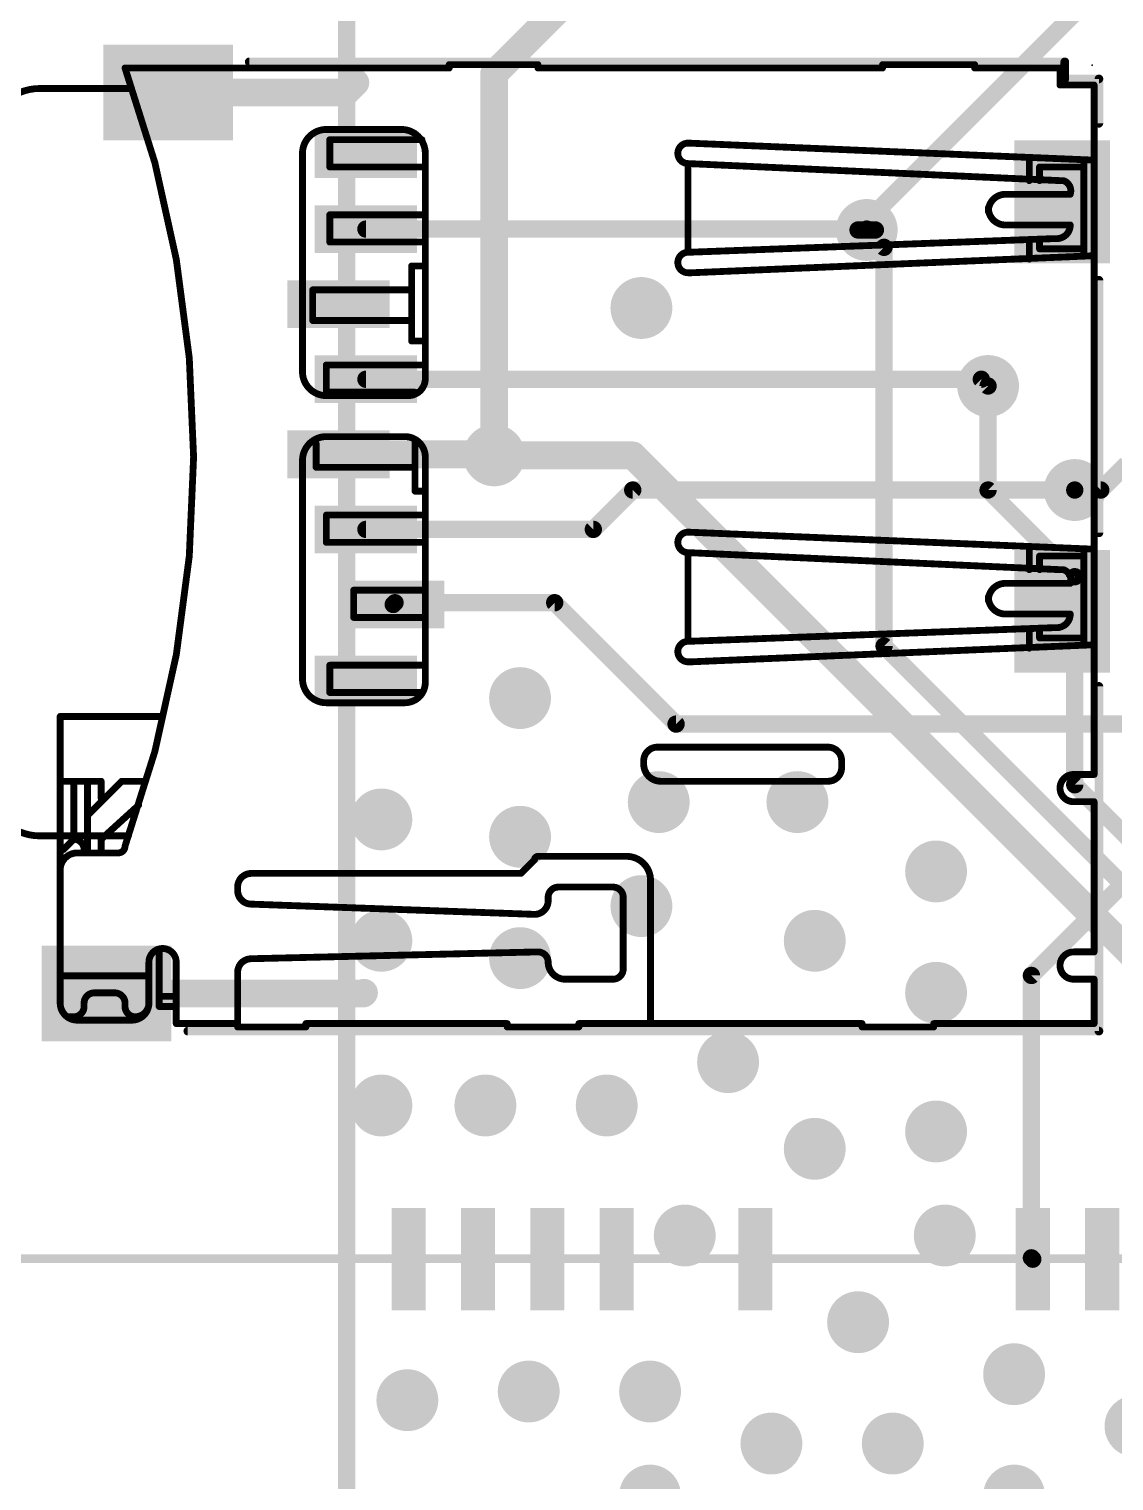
# Model space of a CAD drawing. Extents: x -7.7 to 68.6, y -5.3 to 60.5.
# Drawn here: x 1.44 to 17.34, y 26.63 to 47.9 of the extents above; entities that cross this region are included whole.
import ezdxf

# ---------------------------------------------------------------- set-up
doc = ezdxf.new("R2010")
doc.units = 0
for name, color, linetype in [('1', 12, 'CONTINUOUS'), ('16', 132, 'CONTINUOUS'), ('18', 110, 'CONTINUOUS'), ('21', 40, 'CONTINUOUS'), ('23', 53, 'CONTINUOUS'), ('51', 253, 'CONTINUOUS')]:
    doc.layers.add(name, color=color, linetype=linetype)

# ---------------------------------------------------------------- blocks, each defined once
blk = doc.blocks.new('RECT')
blk.add_solid([(-0.5, -0.5), (0.5, -0.5), (-0.5, 0.5), (0.5, 0.5)])
blk = doc.blocks.new('ROUNDV')
at = {"const_width": 0.5}
blk.add_lwpolyline([(0, -0.25, 1), (0, 0.25, 1), (0, -0.25)], format="xyb", dxfattribs=at)

msp = doc.modelspace()

# ---------------------------------------------------------------- linework, layer by layer
at = {"layer": '1'}
for points, const_width in [([(6.096, 0), (6.096, 53.34)], 0.254), ([(6.077, 46.971), (6.223, 47.117)], 0.4064), ([(3.478, 46.971), (6.077, 46.971)], 0.4064), ([(6.378, 44.971), (13.716, 44.971)], 0.254), ([(13.716, 44.971), (13.716, 44.958)], 0.254), ([(6.378, 42.771), (15.395, 42.771)], 0.254), ([(15.395, 42.771), (15.494, 42.672)], 0.254), ([(5.978, 41.671), (8.24, 41.671)], 0.4064), ([(8.24, 41.671), (8.255, 41.656)], 0.4064), ([(9.71, 40.571), (10.287, 41.148)], 0.254), ([(10.287, 41.148), (16.764, 41.148)], 0.254), ([(6.378, 40.571), (9.71, 40.571)], 0.254), ([(6.804, 39.497), (6.778, 39.471)], 0.254), ([(9.144, 39.497), (6.804, 39.497)], 0.254), ([(10.922, 37.719), (9.144, 39.497)], 0.254), ([(17.526, 37.719), (10.922, 37.719)], 0.254), ([(17.526, 35.433), (16.129, 34.036)], 0.254), ([(16.129, 34.036), (16.129, 29.899)], 0.254), ([(2.578, 33.771), (6.339, 33.771)], 0.4064), ([(6.339, 33.771), (6.35, 33.782)], 0.4064), ([(16.129, 29.899), (16.149, 29.879)], 0.254)]:
    msp.add_lwpolyline(points, dxfattribs=dict(at, const_width=const_width))
for points, const_width in [([(6.2948, 47.0452, 1), (6.1512, 47.1888)], 0.2032), ([(3.478, 47.0726, 1), (3.478, 46.8694)], 0.2032), ([(6.0052, 47.0428, 1), (6.1488, 46.8992)], 0.2032), ([(6.077, 46.8694, 1), (6.077, 47.0726)], 0.2032), ([(6.378, 45.0345, 1), (6.378, 44.9075)], 0.127), ([(13.7795, 44.971, 1), (13.6525, 44.971)], 0.127), ([(13.716, 44.9075, 1), (13.716, 45.0345)], 0.127), ([(13.6525, 44.958, 1), (13.7795, 44.958)], 0.127), ([(6.378, 42.8345, 1), (6.378, 42.7075)], 0.127), ([(15.4399, 42.8159, 1), (15.3501, 42.7261)], 0.127), ([(15.395, 42.7075, 1), (15.395, 42.8345)], 0.127), ([(15.4491, 42.6271, 1), (15.5389, 42.7169)], 0.127), ([(5.978, 41.7726, 1), (5.978, 41.5694)], 0.2032), ([(8.3118, 41.7428, 1), (8.1682, 41.5992)], 0.2032), ([(8.1832, 41.5842, 1), (8.3268, 41.7278)], 0.2032), ([(8.24, 41.5694, 1), (8.24, 41.7726)], 0.2032), ([(10.287, 41.2115, 1), (10.287, 41.0845)], 0.127), ([(10.3319, 41.1031, 1), (10.2421, 41.1929)], 0.127), ([(16.764, 41.0845, 1), (16.764, 41.2115)], 0.127), ([(6.378, 40.6345, 1), (6.378, 40.5075)], 0.127), ([(9.6651, 40.6159, 1), (9.7549, 40.5261)], 0.127), ([(9.71, 40.5075, 1), (9.71, 40.6345)], 0.127), ([(6.7331, 39.5159, 1), (6.8229, 39.4261)], 0.127), ([(6.804, 39.5605, 1), (6.804, 39.4335)], 0.127), ([(6.8489, 39.4521, 1), (6.7591, 39.5419)], 0.127), ([(9.1889, 39.5419, 1), (9.0991, 39.4521)], 0.127), ([(9.144, 39.4335, 1), (9.144, 39.5605)], 0.127), ([(10.922, 37.7825, 1), (10.922, 37.6555)], 0.127), ([(10.8771, 37.6741, 1), (10.9669, 37.7639)], 0.127), ([(16.1925, 34.036, 1), (16.0655, 34.036)], 0.127), ([(16.0841, 34.0809, 1), (16.1739, 33.9911)], 0.127), ([(2.578, 33.8726, 1), (2.578, 33.6694)], 0.2032), ([(6.2672, 33.8428, 1), (6.4108, 33.6992)], 0.2032), ([(6.4218, 33.7102, 1), (6.2782, 33.8538)], 0.2032), ([(6.339, 33.6694, 1), (6.339, 33.8726)], 0.2032), ([(16.1739, 29.9439, 1), (16.0841, 29.8541)], 0.127), ([(16.0655, 29.899, 1), (16.1925, 29.899)], 0.127), ([(16.1041, 29.8341, 1), (16.1939, 29.9239)], 0.127)]:
    msp.add_lwpolyline(points, format="xyb", dxfattribs=dict(at, const_width=const_width))
at = {"layer": '16'}
for points, const_width in [([(6.096, 53.34), (6.096, 0)], 0.254), ([(8.255, 47.244), (10.16, 49.149)], 0.4064), ([(13.589, 44.958), (17.653, 49.022)], 0.254), ([(8.255, 41.656), (8.255, 47.244)], 0.4064), ([(13.716, 44.958), (13.589, 44.958)], 0.254), ([(13.843, 44.958), (13.716, 44.958)], 0.254), ([(13.97, 44.704), (13.716, 44.958)], 0.254), ([(13.97, 38.862), (13.97, 44.704)], 0.254), ([(15.494, 41.148), (15.494, 42.672)], 0.254), ([(8.255, 41.656), (10.287, 41.656)], 0.4064), ([(10.287, 41.656), (23.241, 28.702)], 0.4064), ([(17.526, 41.529), (17.145, 41.148)], 0.254), ([(16.764, 39.878), (15.494, 41.148)], 0.254), ([(17.145, 41.148), (16.764, 41.148)], 0.254), ([(16.764, 36.83), (16.764, 39.878)], 0.254), ([(23.876, 28.956), (13.97, 38.862)], 0.254), ([(18.034, 35.56), (16.764, 36.83)], 0.254)]:
    msp.add_lwpolyline(points, dxfattribs=dict(at, const_width=const_width))
for points, const_width in [([(8.3566, 47.244, 1), (8.1534, 47.244)], 0.2032), ([(8.1832, 47.3158, 1), (8.3268, 47.1722)], 0.2032), ([(13.589, 45.0215, 1), (13.589, 44.8945)], 0.127), ([(13.5441, 45.0029, 1), (13.6339, 44.9131)], 0.127), ([(13.716, 45.0215, 1), (13.716, 44.8945)], 0.127), ([(13.7609, 45.0029, 1), (13.6711, 44.9131)], 0.127), ([(13.716, 44.8945, 1), (13.716, 45.0215)], 0.127), ([(13.843, 44.8945, 1), (13.843, 45.0215)], 0.127), ([(14.0335, 44.704, 1), (13.9065, 44.704)], 0.127), ([(13.9251, 44.6591, 1), (14.0149, 44.7489)], 0.127), ([(15.5575, 42.672, 1), (15.4305, 42.672)], 0.127), ([(8.255, 41.7576, 1), (8.255, 41.5544)], 0.2032), ([(8.1534, 41.656, 1), (8.3566, 41.656)], 0.2032), ([(10.3588, 41.7278, 1), (10.2152, 41.5842)], 0.2032), ([(10.287, 41.5544, 1), (10.287, 41.7576)], 0.2032), ([(15.5389, 41.1929, 1), (15.4491, 41.1031)], 0.127), ([(16.764, 41.2115, 1), (16.764, 41.0845)], 0.127), ([(17.145, 41.0845, 1), (17.145, 41.2115)], 0.127), ([(15.4305, 41.148, 1), (15.5575, 41.148)], 0.127), ([(17.1001, 41.1929, 1), (17.1899, 41.1031)], 0.127), ([(16.8275, 39.878, 1), (16.7005, 39.878)], 0.127), ([(16.7191, 39.8331, 1), (16.8089, 39.9229)], 0.127), ([(14.0149, 38.9069, 1), (13.9251, 38.8171)], 0.127), ([(13.9065, 38.862, 1), (14.0335, 38.862)], 0.127), ([(16.8089, 36.8749, 1), (16.7191, 36.7851)], 0.127), ([(16.7005, 36.83, 1), (16.8275, 36.83)], 0.127)]:
    msp.add_lwpolyline(points, format="xyb", dxfattribs=dict(at, const_width=const_width))
at = {"layer": '21', "const_width": 0.0635}
for points in [[(4.668, 47.4528, 1), (4.668, 47.3892)], [(16.6498, 47.421, 1), (16.5863, 47.421)], [(16.618, 47.3892, 1), (16.618, 47.4528)], [(16.618, 47.2028, 1), (16.618, 47.1392)], [(17.1498, 47.171, 1), (17.0863, 47.171)], [(17.118, 47.1392, 1), (17.118, 47.2028)], [(16.5863, 47.171, 1), (16.6498, 47.171)], [(17.0863, 46.521, 1), (17.1498, 46.521)], [(17.1498, 44.221, 1), (17.0863, 44.221)], [(17.0863, 40.521, 1), (17.1498, 40.521)], [(17.1498, 38.271, 1), (17.0863, 38.271)], [(3.768, 33.2528, 1), (3.768, 33.1893)], [(17.0863, 33.221, 1), (17.1498, 33.221)], [(17.118, 33.1893, 1), (17.118, 33.2528)]]:
    msp.add_lwpolyline(points, format="xyb", dxfattribs=at)
at = {"layer": '21', "const_width": 0.127}
for points in [[(16.618, 47.421), (4.668, 47.421)], [(16.618, 47.171), (16.618, 47.421)], [(17.118, 47.171), (16.618, 47.171)], [(17.118, 46.521), (17.118, 47.171)], [(17.118, 44.221), (17.118, 40.521)], [(17.118, 38.271), (17.118, 33.221)], [(17.118, 33.221), (3.768, 33.221)], [(0.587, 29.889), (21.887, 29.889)]]:
    msp.add_lwpolyline(points, dxfattribs=at)
at = {"layer": '23'}
msp.add_point((17.018, 47.371), dxfattribs=at)
at = {"layer": '51', "const_width": 0.1}
for points in [[(7.598, 47.331), (2.848, 47.331)], [(8.898, 47.381), (7.598, 47.381)], [(7.598, 47.381), (7.598, 47.331)], [(8.898, 47.331), (8.898, 47.381)], [(13.948, 47.331), (8.898, 47.331)], [(15.298, 47.381), (13.948, 47.381)], [(13.948, 47.381), (13.948, 47.331)], [(15.298, 47.331), (15.298, 47.381)], [(16.548, 47.331), (15.298, 47.331)], [(16.548, 47.081), (16.548, 47.331)], [(2.898, 47.031), (1.598, 47.031)], [(17.048, 47.081), (16.548, 47.081)], [(17.048, 45.981), (17.048, 47.081)], [(5.798, 46.431), (6.898, 46.431)], [(7.198, 46.281), (5.848, 46.281)], [(5.848, 46.281), (5.848, 45.881)], [(11.098, 46.231), (17.048, 45.981)], [(5.448, 42.881), (5.448, 46.081)], [(7.248, 46.081), (7.248, 45.881)], [(16.548, 45.681), (11.098, 45.931)], [(11.098, 45.931), (11.098, 44.631)], [(16.098, 45.681), (16.098, 45.981)], [(16.898, 45.931), (16.898, 44.581)], [(17.048, 44.581), (17.048, 45.981)], [(5.848, 45.881), (7.248, 45.881)], [(7.248, 45.881), (7.248, 45.181)], [(16.248, 45.681), (16.248, 45.881)], [(16.248, 45.881), (16.848, 45.881)], [(15.748, 45.481), (16.698, 45.481)], [(16.598, 45.681), (16.548, 45.681)], [(15.498, 45.281), (15.498, 45.231)], [(7.248, 45.181), (5.848, 45.181)], [(5.848, 45.181), (5.848, 44.781)], [(7.248, 45.181), (7.248, 44.781)], [(16.698, 45.031), (15.748, 45.031)], [(5.848, 44.781), (7.248, 44.781)], [(7.248, 44.781), (7.248, 44.431)], [(11.098, 44.631), (16.448, 44.831)], [(16.098, 44.781), (16.098, 44.531)], [(16.248, 44.781), (16.248, 44.681)], [(16.248, 44.681), (16.848, 44.681)], [(16.448, 44.831), (16.498, 44.831)], [(7.248, 44.431), (7.048, 44.431)], [(7.048, 44.431), (7.048, 44.081)], [(7.248, 44.431), (7.248, 43.331)], [(17.048, 44.581), (11.148, 44.331)], [(17.048, 36.981), (17.048, 44.581)], [(11.148, 44.331), (11.098, 44.331)], [(7.048, 44.081), (5.598, 44.081)], [(5.598, 44.081), (5.598, 43.631)], [(7.048, 44.081), (7.048, 43.631)], [(5.598, 43.631), (7.048, 43.631)], [(7.048, 43.631), (7.048, 43.331)], [(7.048, 43.331), (7.248, 43.331)], [(7.248, 43.331), (7.248, 42.981)], [(7.248, 42.981), (5.798, 42.981)], [(5.798, 42.981), (5.798, 42.581)], [(7.248, 42.981), (7.248, 42.781)], [(5.798, 42.581), (7.098, 42.581)], [(6.998, 42.531), (5.798, 42.531)], [(5.798, 41.931), (6.948, 41.931)], [(7.098, 41.881), (7.098, 41.481)], [(5.648, 41.481), (5.648, 41.831)], [(5.448, 38.381), (5.448, 41.581)], [(7.098, 41.481), (5.648, 41.481)], [(7.098, 41.481), (7.098, 41.131)], [(7.248, 41.631), (7.248, 41.131)], [(7.098, 41.131), (7.248, 41.131)], [(7.248, 41.131), (7.248, 40.781)], [(7.248, 40.781), (5.798, 40.781)], [(5.798, 40.781), (5.798, 40.381)], [(7.248, 40.781), (7.248, 39.681)], [(5.798, 40.381), (7.198, 40.381)], [(11.098, 40.531), (17.048, 40.281)], [(16.548, 39.981), (11.098, 40.231)], [(11.098, 40.231), (11.098, 38.931)], [(16.098, 39.981), (16.098, 40.281)], [(16.248, 39.981), (16.248, 40.181)], [(16.248, 40.181), (16.848, 40.181)], [(16.898, 40.231), (16.898, 38.881)], [(16.598, 39.981), (16.548, 39.981)], [(15.748, 39.781), (16.698, 39.781)], [(7.248, 39.681), (6.198, 39.681)], [(6.198, 39.681), (6.198, 39.281)], [(7.248, 39.681), (7.248, 39.281)], [(15.498, 39.581), (15.498, 39.531)], [(16.698, 39.331), (15.748, 39.331)], [(6.198, 39.281), (7.248, 39.281)], [(7.248, 39.281), (7.248, 38.581)], [(11.098, 38.931), (16.448, 39.131)], [(16.448, 39.131), (16.498, 39.131)], [(17.048, 38.881), (11.148, 38.631)], [(16.098, 39.081), (16.098, 38.831)], [(16.248, 39.081), (16.248, 38.981)], [(16.248, 38.981), (16.848, 38.981)], [(7.248, 38.581), (5.848, 38.581)], [(5.848, 38.581), (5.848, 38.181)], [(7.248, 38.581), (7.248, 38.331)], [(11.148, 38.631), (11.098, 38.631)], [(6.948, 38.031), (5.798, 38.031)], [(5.848, 38.181), (7.198, 38.181)], [(1.898, 36.881), (1.898, 37.831)], [(1.898, 37.831), (3.398, 37.831)], [(10.448, 37.131), (10.448, 37.181)], [(10.648, 37.381), (13.148, 37.381)], [(13.348, 37.181), (13.348, 37.081)], [(16.748, 36.981), (17.048, 36.981)], [(1.898, 35.581), (1.898, 36.881)], [(1.898, 36.881), (2.098, 36.881)], [(2.098, 36.881), (2.298, 36.881)], [(2.098, 36.881), (2.098, 36.031)], [(2.298, 36.881), (2.498, 36.881)], [(2.798, 36.881), (2.298, 36.381)], [(2.298, 36.381), (2.298, 36.881)], [(2.498, 36.881), (2.498, 36.631)], [(3.148, 36.881), (2.798, 36.881)], [(13.148, 36.881), (10.698, 36.881)], [(17.048, 36.581), (16.748, 36.581)], [(17.048, 34.381), (17.048, 36.581)], [(2.298, 36.381), (2.298, 35.881)], [(2.498, 36.031), (3.048, 36.531)], [(1.598, 36.081), (2.898, 36.081)], [(1.948, 35.881), (2.098, 36.031)], [(2.498, 35.831), (2.498, 36.031)], [(2.498, 35.831), (2.148, 35.831)], [(2.748, 35.831), (2.498, 35.831)], [(8.648, 35.531), (8.848, 35.731)], [(8.898, 35.781), (10.198, 35.781)], [(1.898, 35.581), (1.898, 34.031)], [(4.698, 35.531), (8.648, 35.531)], [(4.498, 35.281), (4.498, 35.331)], [(9.998, 35.331), (9.198, 35.331)], [(10.548, 35.431), (10.548, 33.331)], [(8.848, 34.931), (4.698, 35.081)], [(9.048, 35.181), (9.048, 35.131)], [(10.148, 34.131), (10.148, 35.181)], [(3.198, 34.031), (3.198, 34.231)], [(3.348, 34.381), (3.348, 33.731)], [(3.598, 34.231), (3.598, 33.331)], [(4.698, 34.281), (8.898, 34.381)], [(16.748, 34.381), (17.048, 34.381)], [(1.898, 34.031), (1.898, 33.631)], [(3.198, 34.031), (1.898, 34.031)], [(3.198, 33.631), (3.198, 34.031)], [(4.498, 33.331), (4.498, 34.081)], [(2.398, 33.781), (2.698, 33.781)], [(9.298, 33.981), (9.998, 33.981)], [(17.048, 33.981), (16.748, 33.981)], [(17.048, 33.331), (17.048, 33.981)], [(2.248, 33.581), (2.248, 33.631)], [(2.848, 33.631), (2.848, 33.581)], [(3.348, 33.731), (3.348, 33.581)], [(3.348, 33.731), (3.548, 33.731)], [(3.548, 33.581), (3.348, 33.581)], [(1.998, 33.431), (2.098, 33.431)], [(2.148, 33.381), (2.948, 33.381)], [(3.598, 33.331), (4.498, 33.331)], [(4.498, 33.331), (4.498, 33.281)], [(4.498, 33.281), (5.498, 33.281)], [(5.498, 33.281), (5.498, 33.331)], [(5.498, 33.331), (8.448, 33.331)], [(8.448, 33.331), (8.448, 33.281)], [(8.448, 33.281), (9.498, 33.281)], [(9.498, 33.281), (9.498, 33.331)], [(9.498, 33.331), (10.548, 33.331)], [(10.548, 33.331), (13.648, 33.331)], [(13.648, 33.331), (13.648, 33.281)], [(13.648, 33.281), (14.698, 33.281)], [(14.698, 33.281), (14.698, 33.331)], [(14.698, 33.331), (17.048, 33.331)]]:
    msp.add_lwpolyline(points, dxfattribs=at)
at = {"layer": '51'}
for points, const_width in [([(2.848, 47.356, 1), (2.848, 47.306)], 0.05), ([(2.848, 35.931, 0.1763), (2.848, 47.331)], 0.1), ([(2.8715, 47.3396, 1), (2.8245, 47.3224)], 0.05), ([(7.598, 47.406, 1), (7.598, 47.356)], 0.05), ([(7.623, 47.381, 1), (7.573, 47.381)], 0.05), ([(7.573, 47.331, 1), (7.623, 47.331)], 0.05), ([(7.598, 47.306, 1), (7.598, 47.356)], 0.05), ([(8.923, 47.381, 1), (8.873, 47.381)], 0.05), ([(8.898, 47.356, 1), (8.898, 47.306)], 0.05), ([(8.873, 47.331, 1), (8.923, 47.331)], 0.05), ([(8.898, 47.356, 1), (8.898, 47.406)], 0.05), ([(13.948, 47.406, 1), (13.948, 47.356)], 0.05), ([(13.973, 47.381, 1), (13.923, 47.381)], 0.05), ([(13.923, 47.331, 1), (13.973, 47.331)], 0.05), ([(13.948, 47.306, 1), (13.948, 47.356)], 0.05), ([(15.323, 47.381, 1), (15.273, 47.381)], 0.05), ([(15.298, 47.356, 1), (15.298, 47.306)], 0.05), ([(15.273, 47.331, 1), (15.323, 47.331)], 0.05), ([(15.298, 47.356, 1), (15.298, 47.406)], 0.05), ([(16.573, 47.331, 1), (16.523, 47.331)], 0.05), ([(16.548, 47.306, 1), (16.548, 47.356)], 0.05), ([(1.598, 47.031, 0.4142), (0.848, 46.281)], 0.1), ([(1.598, 47.056, 1), (1.598, 47.006)], 0.05), ([(1.598, 47.006, 1), (1.598, 47.056)], 0.05), ([(2.898, 47.006, 1), (2.898, 47.056)], 0.05), ([(16.548, 47.106, 1), (16.548, 47.056)], 0.05), ([(16.523, 47.081, 1), (16.573, 47.081)], 0.05), ([(17.073, 47.081, 1), (17.023, 47.081)], 0.05), ([(17.048, 47.056, 1), (17.048, 47.106)], 0.05), ([(5.798, 46.431, 0.4142), (5.448, 46.081)], 0.1), ([(5.798, 46.456, 1), (5.798, 46.406)], 0.05), ([(5.798, 46.406, 1), (5.798, 46.456)], 0.05), ([(7.248, 46.081, 0.4142), (6.898, 46.431)], 0.1), ([(6.898, 46.456, 1), (6.898, 46.406)], 0.05), ([(6.898, 46.406, 1), (6.898, 46.456)], 0.05), ([(5.848, 46.306, 1), (5.848, 46.256)], 0.05), ([(5.873, 46.281, 1), (5.823, 46.281)], 0.05), ([(7.198, 46.256, 1), (7.198, 46.306)], 0.05), ([(11.098, 46.231, 0.4142), (10.948, 46.081)], 0.1), ([(11.099, 46.256, 1), (11.097, 46.206)], 0.05), ([(11.098, 46.206, 1), (11.098, 46.256)], 0.05), ([(5.473, 46.081, 1), (5.423, 46.081)], 0.05), ([(5.423, 46.081, 1), (5.473, 46.081)], 0.05), ([(7.273, 46.081, 1), (7.223, 46.081)], 0.05), ([(7.223, 46.081, 1), (7.273, 46.081)], 0.05), ([(10.948, 46.081, 0.4142), (11.098, 45.931)], 0.1), ([(10.973, 46.081, 1), (10.923, 46.081)], 0.05), ([(10.923, 46.081, 1), (10.973, 46.081)], 0.05), ([(11.0991, 45.956, 1), (11.0969, 45.906)], 0.05), ([(11.123, 45.931, 1), (11.073, 45.931)], 0.05), ([(11.098, 45.906, 1), (11.098, 45.956)], 0.05), ([(16.123, 45.981, 1), (16.073, 45.981)], 0.05), ([(16.923, 45.931, 1), (16.873, 45.931)], 0.05), ([(17.073, 45.981, 1), (17.023, 45.981)], 0.05), ([(17.023, 45.981, 1), (17.073, 45.981)], 0.05), ([(17.047, 45.956, 1), (17.049, 46.006)], 0.05), ([(5.848, 45.906, 1), (5.848, 45.856)], 0.05), ([(5.823, 45.881, 1), (5.873, 45.881)], 0.05), ([(7.273, 45.881, 1), (7.223, 45.881)], 0.05), ([(7.223, 45.881, 1), (7.273, 45.881)], 0.05), ([(7.248, 45.856, 1), (7.248, 45.906)], 0.05), ([(16.273, 45.881, 1), (16.223, 45.881)], 0.05), ([(16.248, 45.906, 1), (16.248, 45.856)], 0.05), ([(16.848, 45.856, 1), (16.848, 45.906)], 0.05), ([(15.748, 45.481, 0.4142), (15.498, 45.231)], 0.1), ([(15.748, 45.506, 1), (15.748, 45.456)], 0.05), ([(15.748, 45.456, 1), (15.748, 45.506)], 0.05), ([(16.073, 45.681, 1), (16.123, 45.681)], 0.05), ([(16.223, 45.681, 1), (16.273, 45.681)], 0.05), ([(16.548, 45.706, 1), (16.548, 45.656)], 0.05), ([(16.5469, 45.656, 1), (16.5491, 45.706)], 0.05), ([(16.698, 45.481, 0.4142), (16.598, 45.681)], 0.1), ([(16.6059, 45.7047, 1), (16.5901, 45.6573)], 0.05), ([(16.598, 45.656, 1), (16.598, 45.706)], 0.05), ([(16.698, 45.456, 1), (16.698, 45.506)], 0.05), ([(15.498, 45.281, 0.4142), (15.748, 45.031)], 0.1), ([(15.523, 45.281, 1), (15.473, 45.281)], 0.05), ([(15.523, 45.281, 1), (15.473, 45.281)], 0.05), ([(16.6743, 45.4889, 1), (16.7217, 45.4731)], 0.05), ([(5.848, 45.206, 1), (5.848, 45.156)], 0.05), ([(5.873, 45.181, 1), (5.823, 45.181)], 0.05), ([(7.273, 45.181, 1), (7.223, 45.181)], 0.05), ([(7.223, 45.181, 1), (7.273, 45.181)], 0.05), ([(7.248, 45.156, 1), (7.248, 45.206)], 0.05), ([(15.473, 45.231, 1), (15.523, 45.231)], 0.05), ([(15.473, 45.231, 1), (15.523, 45.231)], 0.05), ([(15.748, 45.056, 1), (15.748, 45.006)], 0.05), ([(15.748, 45.006, 1), (15.748, 45.056)], 0.05), ([(16.498, 44.831, 0.4142), (16.698, 45.031)], 0.1), ([(16.723, 45.031, 1), (16.673, 45.031)], 0.05), ([(16.698, 45.006, 1), (16.698, 45.056)], 0.05), ([(5.848, 44.806, 1), (5.848, 44.756)], 0.05), ([(5.823, 44.781, 1), (5.873, 44.781)], 0.05), ([(7.273, 44.781, 1), (7.223, 44.781)], 0.05), ([(7.223, 44.781, 1), (7.273, 44.781)], 0.05), ([(7.248, 44.756, 1), (7.248, 44.806)], 0.05), ([(11.098, 44.631, 0.4142), (10.948, 44.481)], 0.1), ([(11.0971, 44.656, 1), (11.0989, 44.606)], 0.05), ([(11.098, 44.606, 1), (11.098, 44.656)], 0.05), ([(16.123, 44.781, 1), (16.073, 44.781)], 0.05), ([(16.273, 44.781, 1), (16.223, 44.781)], 0.05), ([(16.248, 44.706, 1), (16.248, 44.656)], 0.05), ([(16.223, 44.681, 1), (16.273, 44.681)], 0.05), ([(16.448, 44.856, 1), (16.448, 44.806)], 0.05), ([(16.4489, 44.806, 1), (16.4471, 44.856)], 0.05), ([(16.498, 44.856, 1), (16.498, 44.806)], 0.05), ([(16.498, 44.806, 1), (16.498, 44.856)], 0.05), ([(16.848, 44.656, 1), (16.848, 44.706)], 0.05), ([(7.048, 44.456, 1), (7.048, 44.406)], 0.05), ([(7.073, 44.431, 1), (7.023, 44.431)], 0.05), ([(7.273, 44.431, 1), (7.223, 44.431)], 0.05), ([(7.248, 44.406, 1), (7.248, 44.456)], 0.05), ([(10.948, 44.481, 0.4142), (11.098, 44.331)], 0.1), ([(10.973, 44.481, 1), (10.923, 44.481)], 0.05), ([(10.923, 44.481, 1), (10.973, 44.481)], 0.05), ([(11.073, 44.631, 1), (11.123, 44.631)], 0.05), ([(16.073, 44.531, 1), (16.123, 44.531)], 0.05), ([(16.873, 44.581, 1), (16.923, 44.581)], 0.05), ([(17.073, 44.581, 1), (17.023, 44.581)], 0.05), ([(17.023, 44.581, 1), (17.073, 44.581)], 0.05), ([(17.0491, 44.556, 1), (17.0469, 44.606)], 0.05), ([(7.223, 44.431, 1), (7.273, 44.431)], 0.05), ([(11.098, 44.356, 1), (11.098, 44.306)], 0.05), ([(11.098, 44.306, 1), (11.098, 44.356)], 0.05), ([(11.1469, 44.356, 1), (11.1491, 44.306)], 0.05), ([(11.148, 44.306, 1), (11.148, 44.356)], 0.05), ([(5.598, 44.106, 1), (5.598, 44.056)], 0.05), ([(5.623, 44.081, 1), (5.573, 44.081)], 0.05), ([(7.073, 44.081, 1), (7.023, 44.081)], 0.05), ([(7.023, 44.081, 1), (7.073, 44.081)], 0.05), ([(7.048, 44.056, 1), (7.048, 44.106)], 0.05), ([(5.598, 43.656, 1), (5.598, 43.606)], 0.05), ([(5.573, 43.631, 1), (5.623, 43.631)], 0.05), ([(7.073, 43.631, 1), (7.023, 43.631)], 0.05), ([(7.023, 43.631, 1), (7.073, 43.631)], 0.05), ([(7.048, 43.606, 1), (7.048, 43.656)], 0.05), ([(7.048, 43.356, 1), (7.048, 43.306)], 0.05), ([(7.023, 43.331, 1), (7.073, 43.331)], 0.05), ([(7.273, 43.331, 1), (7.223, 43.331)], 0.05), ([(7.223, 43.331, 1), (7.273, 43.331)], 0.05), ([(7.248, 43.306, 1), (7.248, 43.356)], 0.05), ([(5.798, 43.006, 1), (5.798, 42.956)], 0.05), ([(5.823, 42.981, 1), (5.773, 42.981)], 0.05), ([(7.273, 42.981, 1), (7.223, 42.981)], 0.05), ([(7.223, 42.981, 1), (7.273, 42.981)], 0.05), ([(7.248, 42.956, 1), (7.248, 43.006)], 0.05), ([(5.448, 42.881, 0.4142), (5.798, 42.531)], 0.1), ([(5.473, 42.881, 1), (5.423, 42.881)], 0.05), ([(5.423, 42.881, 1), (5.473, 42.881)], 0.05), ([(6.998, 42.531, 0.4142), (7.248, 42.781)], 0.1), ([(7.273, 42.781, 1), (7.223, 42.781)], 0.05), ([(7.223, 42.781, 1), (7.273, 42.781)], 0.05), ([(5.798, 42.606, 1), (5.798, 42.556)], 0.05), ([(5.773, 42.581, 1), (5.823, 42.581)], 0.05), ([(5.798, 42.556, 1), (5.798, 42.506)], 0.05), ([(5.798, 42.506, 1), (5.798, 42.556)], 0.05), ([(6.998, 42.556, 1), (6.998, 42.506)], 0.05), ([(6.998, 42.506, 1), (6.998, 42.556)], 0.05), ([(7.098, 42.556, 1), (7.098, 42.606)], 0.05), ([(5.798, 41.931, 0.4142), (5.448, 41.581)], 0.1), ([(5.798, 41.956, 1), (5.798, 41.906)], 0.05), ([(5.798, 41.906, 1), (5.798, 41.956)], 0.05), ([(7.248, 41.631, 0.4142), (6.948, 41.931)], 0.1), ([(6.948, 41.956, 1), (6.948, 41.906)], 0.05), ([(6.948, 41.906, 1), (6.948, 41.956)], 0.05), ([(7.123, 41.881, 1), (7.073, 41.881)], 0.05), ([(5.673, 41.831, 1), (5.623, 41.831)], 0.05), ([(5.473, 41.581, 1), (5.423, 41.581)], 0.05), ([(5.423, 41.581, 1), (5.473, 41.581)], 0.05), ([(5.648, 41.506, 1), (5.648, 41.456)], 0.05), ([(5.623, 41.481, 1), (5.673, 41.481)], 0.05), ([(7.123, 41.481, 1), (7.073, 41.481)], 0.05), ([(7.073, 41.481, 1), (7.123, 41.481)], 0.05), ([(7.098, 41.456, 1), (7.098, 41.506)], 0.05), ([(7.273, 41.631, 1), (7.223, 41.631)], 0.05), ([(7.223, 41.631, 1), (7.273, 41.631)], 0.05), ([(7.098, 41.156, 1), (7.098, 41.106)], 0.05), ([(7.073, 41.131, 1), (7.123, 41.131)], 0.05), ([(7.273, 41.131, 1), (7.223, 41.131)], 0.05), ([(7.223, 41.131, 1), (7.273, 41.131)], 0.05), ([(7.248, 41.106, 1), (7.248, 41.156)], 0.05), ([(5.798, 40.806, 1), (5.798, 40.756)], 0.05), ([(5.823, 40.781, 1), (5.773, 40.781)], 0.05), ([(7.273, 40.781, 1), (7.223, 40.781)], 0.05), ([(7.223, 40.781, 1), (7.273, 40.781)], 0.05), ([(7.248, 40.756, 1), (7.248, 40.806)], 0.05), ([(5.798, 40.406, 1), (5.798, 40.356)], 0.05), ([(7.198, 40.356, 1), (7.198, 40.406)], 0.05), ([(11.098, 40.531, 0.4142), (10.948, 40.381)], 0.1), ([(10.948, 40.381, 0.4142), (11.098, 40.231)], 0.1), ([(10.973, 40.381, 1), (10.923, 40.381)], 0.05), ([(11.099, 40.556, 1), (11.097, 40.506)], 0.05), ([(11.098, 40.506, 1), (11.098, 40.556)], 0.05), ([(5.773, 40.381, 1), (5.823, 40.381)], 0.05), ([(10.923, 40.381, 1), (10.973, 40.381)], 0.05), ([(11.0991, 40.256, 1), (11.0969, 40.206)], 0.05), ([(11.123, 40.231, 1), (11.073, 40.231)], 0.05), ([(11.098, 40.206, 1), (11.098, 40.256)], 0.05), ([(16.123, 40.281, 1), (16.073, 40.281)], 0.05), ([(16.273, 40.181, 1), (16.223, 40.181)], 0.05), ([(16.248, 40.206, 1), (16.248, 40.156)], 0.05), ([(16.848, 40.156, 1), (16.848, 40.206)], 0.05), ([(16.923, 40.231, 1), (16.873, 40.231)], 0.05), ([(17.047, 40.256, 1), (17.049, 40.306)], 0.05), ([(16.073, 39.981, 1), (16.123, 39.981)], 0.05), ([(16.223, 39.981, 1), (16.273, 39.981)], 0.05), ([(16.548, 40.006, 1), (16.548, 39.956)], 0.05), ([(16.5469, 39.956, 1), (16.5491, 40.006)], 0.05), ([(16.698, 39.781, 0.4142), (16.598, 39.981)], 0.1), ([(16.6059, 40.0047, 1), (16.5901, 39.9573)], 0.05), ([(16.598, 39.956, 1), (16.598, 40.006)], 0.05), ([(15.748, 39.781, 0.4142), (15.498, 39.531)], 0.1), ([(15.748, 39.806, 1), (15.748, 39.756)], 0.05), ([(15.748, 39.756, 1), (15.748, 39.806)], 0.05), ([(16.6743, 39.7889, 1), (16.7217, 39.7731)], 0.05), ([(16.698, 39.756, 1), (16.698, 39.806)], 0.05), ([(6.198, 39.706, 1), (6.198, 39.656)], 0.05), ([(6.223, 39.681, 1), (6.173, 39.681)], 0.05), ([(7.273, 39.681, 1), (7.223, 39.681)], 0.05), ([(7.223, 39.681, 1), (7.273, 39.681)], 0.05), ([(7.248, 39.656, 1), (7.248, 39.706)], 0.05), ([(15.498, 39.581, 0.4142), (15.748, 39.331)], 0.1), ([(15.523, 39.581, 1), (15.473, 39.581)], 0.05), ([(15.523, 39.581, 1), (15.473, 39.581)], 0.05), ([(15.473, 39.531, 1), (15.523, 39.531)], 0.05), ([(15.473, 39.531, 1), (15.523, 39.531)], 0.05), ([(15.748, 39.356, 1), (15.748, 39.306)], 0.05), ([(15.748, 39.306, 1), (15.748, 39.356)], 0.05), ([(16.498, 39.131, 0.4142), (16.698, 39.331)], 0.1), ([(16.723, 39.331, 1), (16.673, 39.331)], 0.05), ([(16.698, 39.306, 1), (16.698, 39.356)], 0.05), ([(6.198, 39.306, 1), (6.198, 39.256)], 0.05), ([(6.173, 39.281, 1), (6.223, 39.281)], 0.05), ([(7.273, 39.281, 1), (7.223, 39.281)], 0.05), ([(7.223, 39.281, 1), (7.273, 39.281)], 0.05), ([(7.248, 39.256, 1), (7.248, 39.306)], 0.05), ([(16.448, 39.156, 1), (16.448, 39.106)], 0.05), ([(16.4489, 39.106, 1), (16.4471, 39.156)], 0.05), ([(16.498, 39.156, 1), (16.498, 39.106)], 0.05), ([(16.498, 39.106, 1), (16.498, 39.156)], 0.05), ([(11.098, 38.931, 0.4142), (10.948, 38.781)], 0.1), ([(11.0971, 38.956, 1), (11.0989, 38.906)], 0.05), ([(11.073, 38.931, 1), (11.123, 38.931)], 0.05), ([(11.098, 38.906, 1), (11.098, 38.956)], 0.05), ([(16.123, 39.081, 1), (16.073, 39.081)], 0.05), ([(16.273, 39.081, 1), (16.223, 39.081)], 0.05), ([(16.248, 39.006, 1), (16.248, 38.956)], 0.05), ([(16.223, 38.981, 1), (16.273, 38.981)], 0.05), ([(16.848, 38.956, 1), (16.848, 39.006)], 0.05), ([(17.0491, 38.856, 1), (17.0469, 38.906)], 0.05), ([(10.948, 38.781, 0.4142), (11.098, 38.631)], 0.1), ([(10.973, 38.781, 1), (10.923, 38.781)], 0.05), ([(10.923, 38.781, 1), (10.973, 38.781)], 0.05), ([(16.073, 38.831, 1), (16.123, 38.831)], 0.05), ([(16.873, 38.881, 1), (16.923, 38.881)], 0.05), ([(5.848, 38.606, 1), (5.848, 38.556)], 0.05), ([(5.873, 38.581, 1), (5.823, 38.581)], 0.05), ([(7.273, 38.581, 1), (7.223, 38.581)], 0.05), ([(7.223, 38.581, 1), (7.273, 38.581)], 0.05), ([(7.248, 38.556, 1), (7.248, 38.606)], 0.05), ([(11.098, 38.656, 1), (11.098, 38.606)], 0.05), ([(11.098, 38.606, 1), (11.098, 38.656)], 0.05), ([(11.1469, 38.656, 1), (11.1491, 38.606)], 0.05), ([(11.148, 38.606, 1), (11.148, 38.656)], 0.05), ([(5.448, 38.381, 0.4142), (5.798, 38.031)], 0.1), ([(5.473, 38.381, 1), (5.423, 38.381)], 0.05), ([(5.423, 38.381, 1), (5.473, 38.381)], 0.05), ([(6.948, 38.031, 0.4142), (7.248, 38.331)], 0.1), ([(7.273, 38.331, 1), (7.223, 38.331)], 0.05), ([(7.223, 38.331, 1), (7.273, 38.331)], 0.05), ([(5.798, 38.056, 1), (5.798, 38.006)], 0.05), ([(5.798, 38.006, 1), (5.798, 38.056)], 0.05), ([(5.848, 38.206, 1), (5.848, 38.156)], 0.05), ([(5.823, 38.181, 1), (5.873, 38.181)], 0.05), ([(6.948, 38.056, 1), (6.948, 38.006)], 0.05), ([(6.948, 38.006, 1), (6.948, 38.056)], 0.05), ([(7.198, 38.156, 1), (7.198, 38.206)], 0.05), ([(1.923, 37.831, 1), (1.873, 37.831)], 0.05), ([(1.898, 37.856, 1), (1.898, 37.806)], 0.05), ([(3.398, 37.806, 1), (3.398, 37.856)], 0.05), ([(10.648, 37.381, 0.4142), (10.448, 37.181)], 0.1), ([(10.473, 37.181, 1), (10.423, 37.181)], 0.05), ([(10.648, 37.406, 1), (10.648, 37.356)], 0.05), ([(10.648, 37.356, 1), (10.648, 37.406)], 0.05), ([(13.348, 37.181, 0.4142), (13.148, 37.381)], 0.1), ([(13.148, 37.406, 1), (13.148, 37.356)], 0.05), ([(13.148, 37.356, 1), (13.148, 37.406)], 0.05), ([(13.373, 37.181, 1), (13.323, 37.181)], 0.05), ([(10.423, 37.181, 1), (10.473, 37.181)], 0.05), ([(10.448, 37.131, 0.4142), (10.698, 36.881)], 0.1), ([(10.473, 37.131, 1), (10.423, 37.131)], 0.05), ([(10.423, 37.131, 1), (10.473, 37.131)], 0.05), ([(13.148, 36.881, 0.4142), (13.348, 37.081)], 0.1), ([(13.323, 37.181, 1), (13.373, 37.181)], 0.05), ([(13.373, 37.081, 1), (13.323, 37.081)], 0.05), ([(13.323, 37.081, 1), (13.373, 37.081)], 0.05), ([(16.748, 36.981, 0.4142), (16.548, 36.781)], 0.1), ([(16.748, 37.006, 1), (16.748, 36.956)], 0.05), ([(16.748, 36.956, 1), (16.748, 37.006)], 0.05), ([(17.048, 36.956, 1), (17.048, 37.006)], 0.05), ([(0.848, 36.831, 0.4142), (1.598, 36.081)], 0.1), ([(1.923, 36.881, 1), (1.873, 36.881)], 0.05), ([(1.898, 36.906, 1), (1.898, 36.856)], 0.05), ([(1.873, 36.881, 1), (1.923, 36.881)], 0.05), ([(2.098, 36.906, 1), (2.098, 36.856)], 0.05), ([(2.123, 36.881, 1), (2.073, 36.881)], 0.05), ([(2.098, 36.856, 1), (2.098, 36.906)], 0.05), ([(2.298, 36.906, 1), (2.298, 36.856)], 0.05), ([(2.323, 36.881, 1), (2.273, 36.881)], 0.05), ([(2.298, 36.856, 1), (2.298, 36.906)], 0.05), ([(2.523, 36.881, 1), (2.473, 36.881)], 0.05), ([(2.498, 36.856, 1), (2.498, 36.906)], 0.05), ([(2.798, 36.906, 1), (2.798, 36.856)], 0.05), ([(2.8157, 36.8633, 1), (2.7803, 36.8987)], 0.05), ([(3.148, 36.856, 1), (3.148, 36.906)], 0.05), ([(10.698, 36.906, 1), (10.698, 36.856)], 0.05), ([(10.698, 36.856, 1), (10.698, 36.906)], 0.05), ([(13.148, 36.906, 1), (13.148, 36.856)], 0.05), ([(13.148, 36.856, 1), (13.148, 36.906)], 0.05), ([(16.548, 36.781, 0.4142), (16.748, 36.581)], 0.1), ([(16.573, 36.781, 1), (16.523, 36.781)], 0.05), ([(16.523, 36.781, 1), (16.573, 36.781)], 0.05), ([(17.023, 36.981, 1), (17.073, 36.981)], 0.05), ([(2.473, 36.631, 1), (2.523, 36.631)], 0.05), ([(16.748, 36.606, 1), (16.748, 36.556)], 0.05), ([(16.748, 36.556, 1), (16.748, 36.606)], 0.05), ([(17.073, 36.581, 1), (17.023, 36.581)], 0.05), ([(17.048, 36.556, 1), (17.048, 36.606)], 0.05), ([(2.323, 36.381, 1), (2.273, 36.381)], 0.05), ([(2.2803, 36.3987, 1), (2.3157, 36.3633)], 0.05), ([(2.273, 36.381, 1), (2.323, 36.381)], 0.05), ([(3.0648, 36.5125, 1), (3.0312, 36.5495)], 0.05), ([(1.598, 36.106, 1), (1.598, 36.056)], 0.05), ([(1.598, 36.056, 1), (1.598, 36.106)], 0.05), ([(2.248, 35.881, 0.4142), (2.098, 36.031)], 0.1), ([(2.098, 36.056, 1), (2.098, 36.006)], 0.05), ([(2.073, 36.031, 1), (2.123, 36.031)], 0.05), ([(2.1157, 36.0133, 1), (2.0803, 36.0487)], 0.05), ([(2.523, 36.031, 1), (2.473, 36.031)], 0.05), ([(2.4812, 36.0495, 1), (2.5148, 36.0125)], 0.05), ([(2.748, 35.831, 0.4142), (2.848, 35.931)], 0.1), ([(2.873, 35.931, 1), (2.823, 35.931)], 0.05), ([(2.8245, 35.9396, 1), (2.8715, 35.9224)], 0.05), ([(2.898, 36.056, 1), (2.898, 36.106)], 0.05), ([(2.148, 35.831, 0.4142), (1.898, 35.581)], 0.1), ([(1.9303, 35.8987, 1), (1.9657, 35.8633)], 0.05), ([(2.148, 35.856, 1), (2.148, 35.806)], 0.05), ([(2.148, 35.806, 1), (2.148, 35.856)], 0.05), ([(2.223, 35.881, 1), (2.273, 35.881)], 0.05), ([(2.273, 35.881, 1), (2.323, 35.881)], 0.05), ([(2.498, 35.856, 1), (2.498, 35.806)], 0.05), ([(2.473, 35.831, 1), (2.523, 35.831)], 0.05), ([(2.498, 35.806, 1), (2.498, 35.856)], 0.05), ([(2.748, 35.856, 1), (2.748, 35.806)], 0.05), ([(2.748, 35.806, 1), (2.748, 35.856)], 0.05), ([(8.898, 35.781, 0.4142), (8.848, 35.731)], 0.1), ([(8.823, 35.731, 1), (8.873, 35.731)], 0.05), ([(8.8657, 35.7133, 1), (8.8303, 35.7487)], 0.05), ([(8.898, 35.806, 1), (8.898, 35.756)], 0.05), ([(8.898, 35.756, 1), (8.898, 35.806)], 0.05), ([(10.548, 35.431, 0.4142), (10.198, 35.781)], 0.1), ([(10.198, 35.806, 1), (10.198, 35.756)], 0.05), ([(10.198, 35.756, 1), (10.198, 35.806)], 0.05), ([(1.923, 35.581, 1), (1.873, 35.581)], 0.05), ([(1.873, 35.581, 1), (1.923, 35.581)], 0.05), ([(1.873, 35.581, 1), (1.923, 35.581)], 0.05), ([(4.698, 35.531, 0.4142), (4.498, 35.331)], 0.1), ([(4.698, 35.556, 1), (4.698, 35.506)], 0.05), ([(4.698, 35.506, 1), (4.698, 35.556)], 0.05), ([(8.6303, 35.5487, 1), (8.6657, 35.5133)], 0.05), ([(8.648, 35.506, 1), (8.648, 35.556)], 0.05), ([(4.523, 35.331, 1), (4.473, 35.331)], 0.05), ([(4.473, 35.331, 1), (4.523, 35.331)], 0.05), ([(4.498, 35.281, 0.4142), (4.698, 35.081)], 0.1), ([(4.523, 35.281, 1), (4.473, 35.281)], 0.05), ([(9.198, 35.331, 0.4142), (9.048, 35.181)], 0.1), ([(9.198, 35.356, 1), (9.198, 35.306)], 0.05), ([(9.198, 35.306, 1), (9.198, 35.356)], 0.05), ([(10.148, 35.181, 0.4142), (9.998, 35.331)], 0.1), ([(9.998, 35.356, 1), (9.998, 35.306)], 0.05), ([(9.998, 35.306, 1), (9.998, 35.356)], 0.05), ([(10.573, 35.431, 1), (10.523, 35.431)], 0.05), ([(10.523, 35.431, 1), (10.573, 35.431)], 0.05), ([(4.473, 35.281, 1), (4.523, 35.281)], 0.05), ([(4.6989, 35.106, 1), (4.6971, 35.056)], 0.05), ([(4.698, 35.056, 1), (4.698, 35.106)], 0.05), ([(8.848, 34.931, 0.4142), (9.048, 35.131)], 0.1), ([(9.073, 35.181, 1), (9.023, 35.181)], 0.05), ([(9.023, 35.181, 1), (9.073, 35.181)], 0.05), ([(9.073, 35.131, 1), (9.023, 35.131)], 0.05), ([(9.023, 35.131, 1), (9.073, 35.131)], 0.05), ([(10.173, 35.181, 1), (10.123, 35.181)], 0.05), ([(10.123, 35.181, 1), (10.173, 35.181)], 0.05), ([(8.848, 34.956, 1), (8.848, 34.906)], 0.05), ([(8.8471, 34.906, 1), (8.8489, 34.956)], 0.05), ([(3.398, 34.431, 0.4142), (3.198, 34.231)], 0.1), ([(3.598, 34.231, 0.4142), (3.398, 34.431)], 0.1), ([(3.398, 34.456, 1), (3.398, 34.406)], 0.05), ([(3.398, 34.406, 1), (3.398, 34.456)], 0.05), ([(3.223, 34.231, 1), (3.173, 34.231)], 0.05), ([(3.173, 34.231, 1), (3.223, 34.231)], 0.05), ([(3.373, 34.381, 1), (3.323, 34.381)], 0.05), ([(3.623, 34.231, 1), (3.573, 34.231)], 0.05), ([(3.573, 34.231, 1), (3.623, 34.231)], 0.05), ([(4.698, 34.281, 0.4142), (4.498, 34.081)], 0.1), ([(4.6974, 34.306, 1), (4.6986, 34.256)], 0.05), ([(4.698, 34.256, 1), (4.698, 34.306)], 0.05), ([(9.048, 34.231, 0.4142), (8.898, 34.381)], 0.1), ([(8.898, 34.406, 1), (8.898, 34.356)], 0.05), ([(8.8986, 34.356, 1), (8.8974, 34.406)], 0.05), ([(9.048, 34.231, 0.4142), (9.298, 33.981)], 0.1), ([(9.073, 34.231, 1), (9.023, 34.231)], 0.05), ([(9.023, 34.231, 1), (9.073, 34.231)], 0.05), ([(16.748, 34.381, 0.4142), (16.548, 34.181)], 0.1), ([(16.748, 34.406, 1), (16.748, 34.356)], 0.05), ([(16.748, 34.356, 1), (16.748, 34.406)], 0.05), ([(17.023, 34.381, 1), (17.073, 34.381)], 0.05), ([(17.048, 34.356, 1), (17.048, 34.406)], 0.05), ([(1.923, 34.031, 1), (1.873, 34.031)], 0.05), ([(1.898, 34.056, 1), (1.898, 34.006)], 0.05), ([(1.873, 34.031, 1), (1.923, 34.031)], 0.05), ([(3.223, 34.031, 1), (3.173, 34.031)], 0.05), ([(3.173, 34.031, 1), (3.223, 34.031)], 0.05), ([(3.198, 34.006, 1), (3.198, 34.056)], 0.05), ([(4.523, 34.081, 1), (4.473, 34.081)], 0.05), ([(4.473, 34.081, 1), (4.523, 34.081)], 0.05), ([(9.998, 33.981, 0.4142), (10.148, 34.131)], 0.1), ([(10.173, 34.131, 1), (10.123, 34.131)], 0.05), ([(10.123, 34.131, 1), (10.173, 34.131)], 0.05), ([(16.548, 34.181, 0.4142), (16.748, 33.981)], 0.1), ([(16.573, 34.181, 1), (16.523, 34.181)], 0.05), ([(16.523, 34.181, 1), (16.573, 34.181)], 0.05), ([(2.398, 33.781, 0.4142), (2.248, 33.631)], 0.1), ([(2.398, 33.806, 1), (2.398, 33.756)], 0.05), ([(2.398, 33.756, 1), (2.398, 33.806)], 0.05), ([(2.848, 33.631, 0.4142), (2.698, 33.781)], 0.1), ([(2.698, 33.806, 1), (2.698, 33.756)], 0.05), ([(2.698, 33.756, 1), (2.698, 33.806)], 0.05), ([(9.298, 34.006, 1), (9.298, 33.956)], 0.05), ([(9.298, 33.956, 1), (9.298, 34.006)], 0.05), ([(9.998, 34.006, 1), (9.998, 33.956)], 0.05), ([(9.998, 33.956, 1), (9.998, 34.006)], 0.05), ([(16.748, 34.006, 1), (16.748, 33.956)], 0.05), ([(16.748, 33.956, 1), (16.748, 34.006)], 0.05), ([(17.073, 33.981, 1), (17.023, 33.981)], 0.05), ([(17.048, 33.956, 1), (17.048, 34.006)], 0.05), ([(1.898, 33.631, 0.2361), (1.998, 33.431)], 0.1), ([(1.923, 33.631, 1), (1.873, 33.631)], 0.05), ([(1.873, 33.631, 1), (1.923, 33.631)], 0.05), ([(2.098, 33.431, 0.4142), (2.248, 33.581)], 0.1), ([(2.273, 33.631, 1), (2.223, 33.631)], 0.05), ([(2.223, 33.631, 1), (2.273, 33.631)], 0.05), ([(2.273, 33.581, 1), (2.223, 33.581)], 0.05), ([(2.873, 33.631, 1), (2.823, 33.631)], 0.05), ([(2.823, 33.631, 1), (2.873, 33.631)], 0.05), ([(2.848, 33.581, 0.4142), (2.998, 33.431)], 0.1), ([(2.873, 33.581, 1), (2.823, 33.581)], 0.05), ([(2.948, 33.381, 0.4142), (3.198, 33.631)], 0.1), ([(2.998, 33.431, 0.4142), (3.198, 33.631)], 0.1), ([(3.223, 33.631, 1), (3.173, 33.631)], 0.05), ([(3.223, 33.631, 1), (3.173, 33.631)], 0.05), ([(3.173, 33.631, 1), (3.223, 33.631)], 0.05), ([(3.373, 33.731, 1), (3.323, 33.731)], 0.05), ([(3.348, 33.756, 1), (3.348, 33.706)], 0.05), ([(3.323, 33.731, 1), (3.373, 33.731)], 0.05), ([(3.348, 33.606, 1), (3.348, 33.556)], 0.05), ([(3.548, 33.706, 1), (3.548, 33.756)], 0.05), ([(3.548, 33.556, 1), (3.548, 33.606)], 0.05), ([(1.998, 33.431, 0.1623), (2.148, 33.381)], 0.1), ([(2.013, 33.451, 1), (1.983, 33.411)], 0.05), ([(1.998, 33.456, 1), (1.998, 33.406)], 0.05), ([(1.983, 33.411, 1), (2.013, 33.451)], 0.05), ([(2.098, 33.456, 1), (2.098, 33.406)], 0.05), ([(2.098, 33.406, 1), (2.098, 33.456)], 0.05), ([(2.148, 33.406, 1), (2.148, 33.356)], 0.05), ([(2.148, 33.356, 1), (2.148, 33.406)], 0.05), ([(2.223, 33.581, 1), (2.273, 33.581)], 0.05), ([(2.823, 33.581, 1), (2.873, 33.581)], 0.05), ([(2.948, 33.406, 1), (2.948, 33.356)], 0.05), ([(2.948, 33.356, 1), (2.948, 33.406)], 0.05), ([(2.998, 33.456, 1), (2.998, 33.406)], 0.05), ([(2.998, 33.406, 1), (2.998, 33.456)], 0.05), ([(3.323, 33.581, 1), (3.373, 33.581)], 0.05), ([(3.598, 33.356, 1), (3.598, 33.306)], 0.05), ([(3.573, 33.331, 1), (3.623, 33.331)], 0.05), ([(4.523, 33.331, 1), (4.473, 33.331)], 0.05), ([(4.473, 33.331, 1), (4.523, 33.331)], 0.05), ([(4.498, 33.306, 1), (4.498, 33.256)], 0.05), ([(4.473, 33.281, 1), (4.523, 33.281)], 0.05), ([(4.498, 33.306, 1), (4.498, 33.356)], 0.05), ([(5.523, 33.331, 1), (5.473, 33.331)], 0.05), ([(5.498, 33.356, 1), (5.498, 33.306)], 0.05), ([(5.473, 33.281, 1), (5.523, 33.281)], 0.05), ([(5.498, 33.256, 1), (5.498, 33.306)], 0.05), ([(8.473, 33.331, 1), (8.423, 33.331)], 0.05), ([(8.448, 33.306, 1), (8.448, 33.256)], 0.05), ([(8.423, 33.281, 1), (8.473, 33.281)], 0.05), ([(8.448, 33.306, 1), (8.448, 33.356)], 0.05), ([(9.523, 33.331, 1), (9.473, 33.331)], 0.05), ([(9.498, 33.356, 1), (9.498, 33.306)], 0.05), ([(9.473, 33.281, 1), (9.523, 33.281)], 0.05), ([(9.498, 33.256, 1), (9.498, 33.306)], 0.05), ([(10.548, 33.356, 1), (10.548, 33.306)], 0.05), ([(10.523, 33.331, 1), (10.573, 33.331)], 0.05), ([(10.548, 33.306, 1), (10.548, 33.356)], 0.05), ([(13.673, 33.331, 1), (13.623, 33.331)], 0.05), ([(13.648, 33.306, 1), (13.648, 33.256)], 0.05), ([(13.623, 33.281, 1), (13.673, 33.281)], 0.05), ([(13.648, 33.306, 1), (13.648, 33.356)], 0.05), ([(14.723, 33.331, 1), (14.673, 33.331)], 0.05), ([(14.698, 33.356, 1), (14.698, 33.306)], 0.05), ([(14.673, 33.281, 1), (14.723, 33.281)], 0.05), ([(14.698, 33.256, 1), (14.698, 33.306)], 0.05), ([(17.023, 33.331, 1), (17.073, 33.331)], 0.05), ([(17.048, 33.306, 1), (17.048, 33.356)], 0.05)]:
    msp.add_lwpolyline(points, format="xyb", dxfattribs=dict(at, const_width=const_width))

# ---------------------------------------------------------------- block references
at = {"layer": '1'}
for p, xscale, yscale, rotation in [((3.478, 46.971), 1.4, 1.9, 270), ((6.378, 46.071), 0.7, 1.5, 270), ((6.378, 44.971), 0.7, 1.5, 270), ((5.978, 43.871), 0.7, 1.5, 270), ((6.378, 42.771), 0.7, 1.5, 270), ((5.978, 41.671), 0.7, 1.5, 270), ((6.378, 40.571), 0.7, 1.5, 270), ((6.778, 39.471), 0.7, 1.5, 270), ((6.378, 38.371), 0.7, 1.5, 270), ((2.578, 33.771), 1.4, 1.9, 270), ((7.005, 29.879), 1.5, 0.5, 90), ((8.021, 29.879), 1.5, 0.5, 90), ((9.037, 29.879), 1.5, 0.5, 90), ((10.053, 29.879), 1.5, 0.5, 90), ((12.085, 29.879), 1.5, 0.5, 90), ((16.149, 29.879), 1.5, 0.5, 90), ((17.165, 29.879), 1.5, 0.5, 90)]:
    msp.add_blockref('RECT', p, dxfattribs=dict(at, xscale=xscale, yscale=yscale, rotation=rotation))
at = {"layer": '1', "xscale": 1.4, "yscale": 1.8}
for p in [(16.578, 45.371), (16.578, 39.371)]:
    msp.add_blockref('RECT', p, dxfattribs=at)
at = {"layer": '18', "xscale": 0.9064, "yscale": 0.9064}
for p in [(13.716, 44.958), (13.716, 44.958), (10.414, 43.815), (10.414, 43.815), (15.494, 42.672), (15.494, 42.672), (8.255, 41.656), (8.255, 41.656), (16.764, 41.148), (16.764, 41.148), (8.636, 38.1), (8.636, 38.1), (10.668, 36.576), (10.668, 36.576), (12.7, 36.576), (12.7, 36.576), (6.604, 36.322), (6.604, 36.322), (8.636, 36.068), (8.636, 36.068), (14.732, 35.56), (14.732, 35.56), (10.414, 35.052), (10.414, 35.052), (6.604, 34.544), (6.604, 34.544), (12.954, 34.544), (12.954, 34.544), (8.636, 34.29), (8.636, 34.29), (14.732, 33.782), (14.732, 33.782), (11.684, 32.766), (11.684, 32.766), (6.604, 32.131), (6.604, 32.131), (8.128, 32.131), (8.128, 32.131), (9.906, 32.131), (9.906, 32.131), (14.732, 31.75), (14.732, 31.75), (12.954, 31.496), (12.954, 31.496), (11.049, 30.226), (11.049, 30.226), (14.859, 30.226), (14.859, 30.226), (13.589, 28.956), (13.589, 28.956), (15.875, 28.194), (15.875, 28.194), (8.763, 27.94), (8.763, 27.94), (10.541, 27.94), (10.541, 27.94), (6.985, 27.813), (6.985, 27.813), (17.653, 27.432), (17.653, 27.432), (12.319, 27.178), (12.319, 27.178), (14.097, 27.178), (14.097, 27.178), (10.541, 26.416), (10.541, 26.416), (15.875, 26.416), (15.875, 26.416)]:
    msp.add_blockref('ROUNDV', p, dxfattribs=at)

doc.saveas('drawing.dxf')
